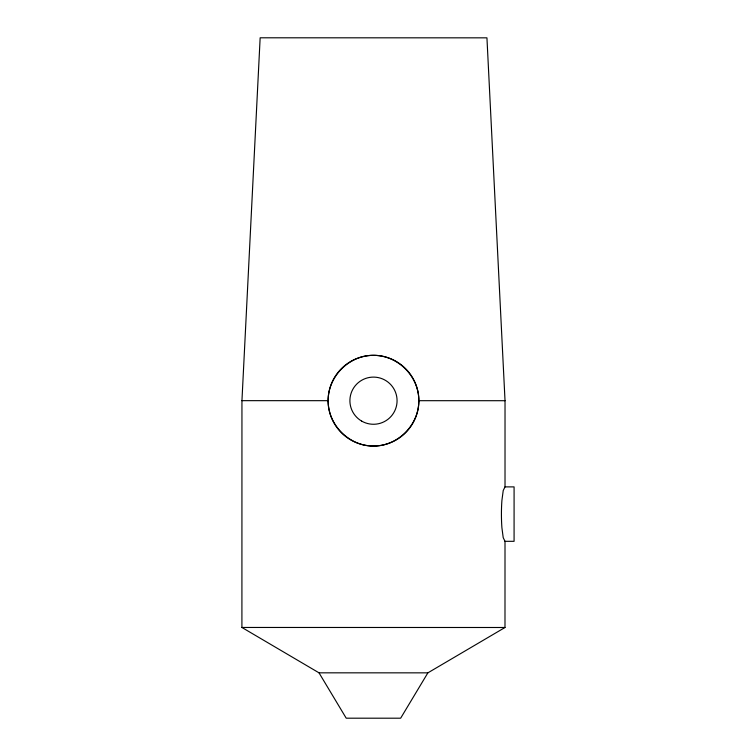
<?xml version="1.0" encoding="UTF-8"?>
<svg xmlns="http://www.w3.org/2000/svg" width="756" height="756" viewBox="0 0 756 756"><rect width="100%" height="100%" fill="white"/><g stroke="black" fill="none" stroke-linecap="round" stroke-linejoin="round"><path stroke-width="1.13" d="M241.911 627.461L241.948 400.661L260.149 37.8L486.94 37.838L505.027 400.708L505.017 486.883L503.222 490.531L501.908 500.491A27.018 3.525 -90 0 0 501.908 527.707L503.212 537.667L505.008 541.315L504.989 627.499L427.877 672.849L400.652 718.2L346.22 718.191L319.013 672.831L241.911 627.461L504.989 627.499M328.132 400.68C327.981 376.403 349.215 355.169 373.492 355.329C397.769 355.178 419.004 376.412 418.843 400.689C418.994 424.966 397.76 446.201 373.483 446.04C349.206 446.191 327.972 424.957 328.132 400.68L241.948 400.661M418.843 400.689A45.36 45.36 0 0 0 350.812 361.396A45.36 45.36 0 0 0 350.803 439.964A45.36 45.36 0 0 0 418.843 400.689L505.027 400.708M505.017 486.883L514.089 486.892L514.08 541.315L505.008 541.315M319.013 672.831L427.877 672.849M361.689 421.111A23.587 23.587 0 0 0 397.07 400.689A23.587 23.587 0 0 0 361.699 380.259A23.587 23.587 0 0 0 361.689 421.111"/></g></svg>
